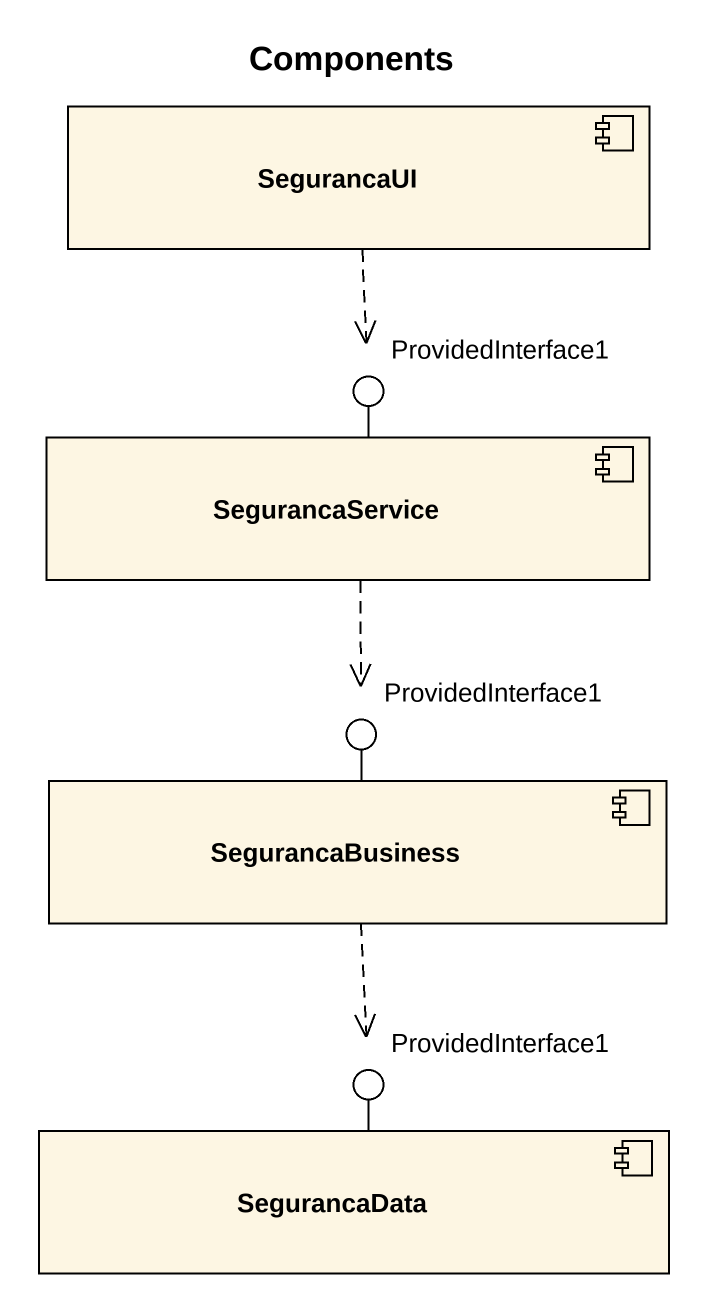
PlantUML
@startuml
title Components
component SegurancaUI
() ProvidedInterface1
component SegurancaService
component SegurancaBusiness
() "ProvidedInterface1" as ProvidedInterface1_2
() "ProvidedInterface1" as ProvidedInterface1_3
component SegurancaData
SegurancaService -up- ProvidedInterface1
SegurancaBusiness -up- ProvidedInterface1_2
SegurancaData -up- ProvidedInterface1_3
SegurancaUI ..> ProvidedInterface1
SegurancaService ..> ProvidedInterface1_2
SegurancaBusiness ..> ProvidedInterface1_3
@enduml
